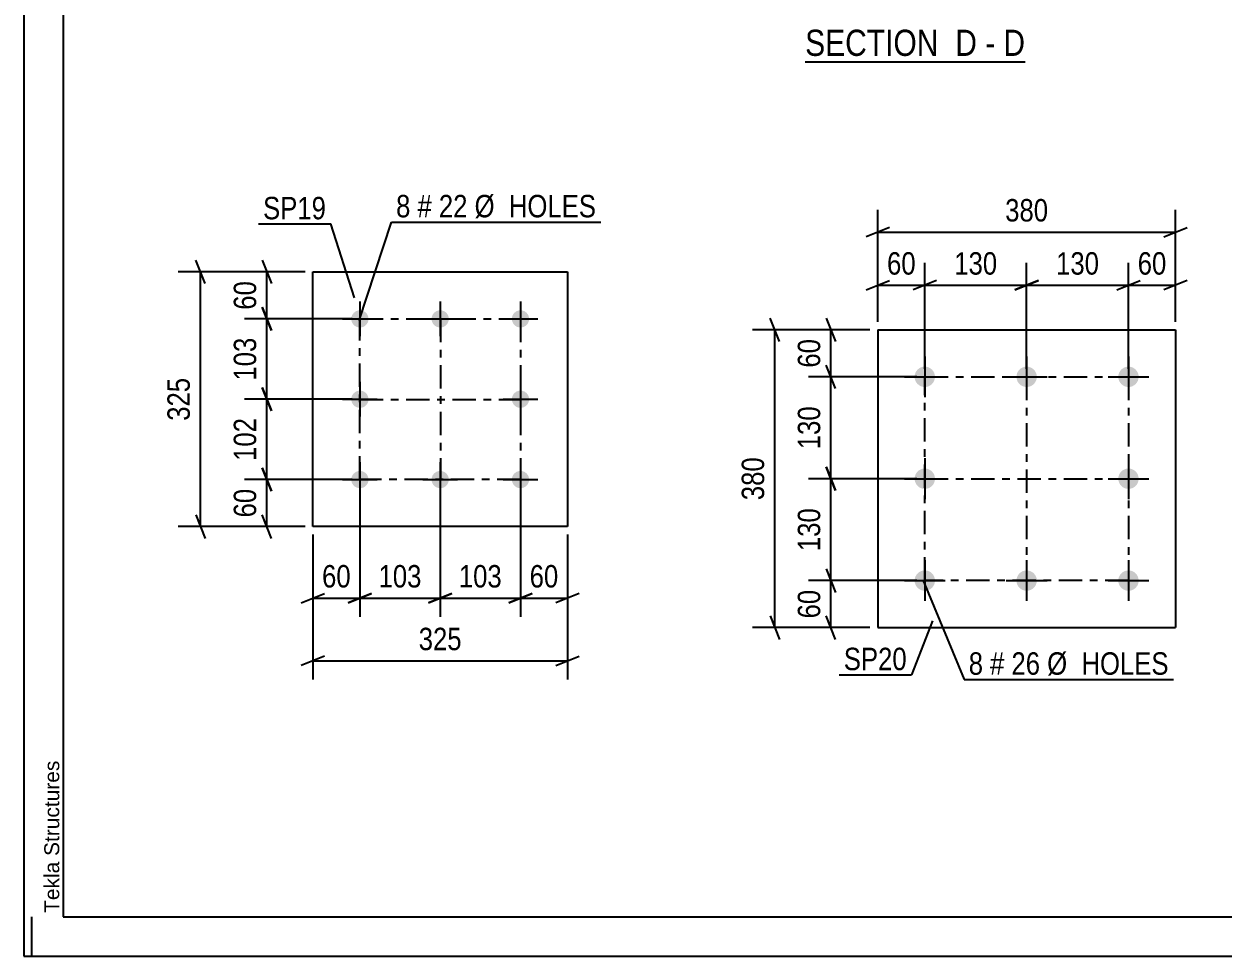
# Model space of a CAD drawing. Header units: millimetres. Extents: x 0 to 841, y 0 to 594.
# Drawn here: x 0 to 153.1, y 0 to 118.9 of the extents above; entities that cross this region are included whole.
import ezdxf

# ---------------------------------------------------------------- set-up
doc = ezdxf.new("R2010")
doc.units = ezdxf.units.MM
doc.linetypes.add('DXK_LINE_DOT3', pattern=[5.9187, 2.979, -0.9799, 0.9799, -0.9799])
doc.styles.add('Arial', font='ARIAL.TTF', dxfattribs={"height": 0.2})
doc.styles.add('Arial Narrow', font='ARIALN.TTF', dxfattribs={"height": 0.2})

# ---------------------------------------------------------------- blocks, each defined once
blk = doc.blocks.new('Unknown-103655156-18 - 1289')
at = {"color": 6, "linetype": 'Continuous'}
blk.add_line((99.72, 114.1), (127.79, 114.1), dxfattribs=at)
at = {"color": 0, "linetype": 'Continuous'}
for points in [[(117.83, 114.85), (117.83, 118.35), (99.72, 118.35), (99.72, 114.85)], [(121.65, 114.85), (121.65, 118.35), (118.88, 118.35), (118.88, 114.85)], [(123.97, 114.85), (123.97, 118.35), (122.7, 118.35), (122.7, 114.85)], [(127.79, 114.85), (127.79, 118.35), (125.02, 118.35), (125.02, 114.85)]]:
    blk.add_wipeout(points, dxfattribs=at)
at = {"color": 7, "linetype": 'Continuous', "style": 'Arial Narrow'}
for s, p in [('SECTION ', (99.72, 114.85)), ('D', (118.88, 114.85)), ('D', (125.02, 114.85)), ('-', (122.7, 114.85))]:
    blk.add_text(s, height=3.34, dxfattribs=at).set_placement(p)
blk = doc.blocks.new('Unknown-103655156-1133')
at = {"color": 5, "linetype": 'Continuous'}
for p, q in [((0, 594), (0, 0)), ((5, 589), (5, 5)), ((1, 0), (1, 5)), ((5, 5), (836, 5)), ((0, 0), (841, 0))]:
    blk.add_line(p, q, dxfattribs=at)
at = {"color": 174, "linetype": 'Continuous', "style": 'Arial'}
blk.add_text('Tekla Structures', height=1.9102, rotation=90, dxfattribs=at).set_placement((4.5, 5.5))
blk = doc.blocks.new('Bolt-103655156-6266 - 6232')
at = {"linetype": 'Continuous'}
for points in [[(114.99, 75.2, -1), (114.99, 72.6, -1)], [(127.99, 75.2, -1), (127.99, 72.6, -1)], [(140.99, 75.2, -1), (140.99, 72.6, -1)], [(114.99, 62.2, -1), (114.99, 59.6, -1)], [(140.99, 62.2, -1), (140.99, 59.6, -1)], [(114.99, 49.2, -1), (114.99, 46.6, -1)], [(127.99, 49.2, -1), (127.99, 46.6, -1)], [(140.99, 49.2, -1), (140.99, 46.6, -1)]]:
    blk.add_hatch(color=1, dxfattribs=at).paths.add_polyline_path(points)
at = {"color": 1, "linetype": 'Continuous'}
for p, q in [((114.99, 76.5), (114.99, 71.3)), ((127.99, 76.5), (127.99, 71.3)), ((140.99, 76.5), (140.99, 71.3)), ((112.39, 73.9), (117.59, 73.9)), ((125.39, 73.9), (130.59, 73.9)), ((138.39, 73.9), (143.59, 73.9)), ((114.99, 63.5), (114.99, 58.3)), ((140.99, 63.5), (140.99, 58.3)), ((112.39, 60.9), (117.59, 60.9)), ((138.39, 60.9), (143.59, 60.9)), ((114.99, 50.5), (114.99, 45.3)), ((127.99, 50.5), (127.99, 45.3)), ((140.99, 50.5), (140.99, 45.3)), ((112.39, 47.9), (117.59, 47.9)), ((125.39, 47.9), (130.59, 47.9)), ((138.39, 47.9), (143.59, 47.9))]:
    blk.add_line(p, q, dxfattribs=at)
blk = doc.blocks.new('Part-103655156-6271 - 6232')
at = {"color": 2, "linetype": 'Continuous'}
for p, q in [((108.99, 79.9), (108.99, 41.9)), ((108.99, 79.9), (146.99, 79.9)), ((146.99, 79.9), (146.99, 41.9)), ((108.99, 41.9), (146.99, 41.9))]:
    blk.add_line(p, q, dxfattribs=at)
blk = doc.blocks.new('Part-103655156-6032 - 6026')
at = {"color": 2, "linetype": 'Continuous'}
for p, q in [((36.88, 54.79), (36.88, 87.29)), ((36.88, 87.29), (69.38, 87.29)), ((69.38, 87.29), (69.38, 54.79)), ((69.38, 54.79), (36.88, 54.79))]:
    blk.add_line(p, q, dxfattribs=at)
blk = doc.blocks.new('Bolt-103655156-6065 - 6026')
at = {"linetype": 'Continuous'}
for points in [[(42.88, 82.39, -1), (42.88, 80.19, -1)], [(53.13, 82.39, -1), (53.13, 80.19, -1)], [(63.38, 82.39, -1), (63.38, 80.19, -1)], [(42.88, 72.14, -1), (42.88, 69.94, -1)], [(63.38, 72.14, -1), (63.38, 69.94, -1)], [(42.88, 61.89, -1), (42.88, 59.69, -1)], [(53.13, 61.89, -1), (53.13, 59.69, -1)], [(63.38, 61.89, -1), (63.38, 59.69, -1)]]:
    blk.add_hatch(color=1, dxfattribs=at).paths.add_polyline_path(points)
at = {"color": 1, "linetype": 'Continuous'}
for p, q in [((42.88, 83.49), (42.88, 79.09)), ((53.13, 83.49), (53.13, 79.09)), ((63.38, 83.49), (63.38, 79.09)), ((40.68, 81.29), (45.08, 81.29)), ((50.93, 81.29), (55.33, 81.29)), ((61.18, 81.29), (65.58, 81.29)), ((42.88, 73.24), (42.88, 68.84)), ((63.38, 73.24), (63.38, 68.84)), ((40.68, 71.04), (45.08, 71.04)), ((61.18, 71.04), (65.58, 71.04)), ((42.88, 62.99), (42.88, 58.59)), ((53.13, 62.99), (53.13, 58.59)), ((63.38, 62.99), (63.38, 58.59)), ((40.68, 60.79), (45.08, 60.79)), ((50.93, 60.79), (55.33, 60.79)), ((61.18, 60.79), (65.58, 60.79))]:
    blk.add_line(p, q, dxfattribs=at)
blk = doc.blocks.new('Rectangle-103655156-6358 - 6232')
at = {"color": 1, "linetype": 'DXK_LINE_DOT3'}
blk.add_lwpolyline([(114.99, 73.9), (140.99, 73.9), (140.99, 47.9), (114.99, 47.9), (114.99, 73.9)], close=True, dxfattribs=at)
blk = doc.blocks.new('Rectangle-103655156-6152 - 6026')
at = {"color": 1, "linetype": 'DXK_LINE_DOT3'}
blk.add_lwpolyline([(42.88, 81.29), (63.38, 81.29), (63.38, 60.79), (42.88, 60.79), (42.88, 81.29)], close=True, dxfattribs=at)
blk = doc.blocks.new('Line-103655156-6351 - 6232')
at = {"color": 1, "linetype": 'DXK_LINE_DOT3'}
blk.add_line((127.99, 73.9), (127.99, 47.9), dxfattribs=at)
blk = doc.blocks.new('Line-103655156-6145 - 6026')
at = {"color": 1, "linetype": 'DXK_LINE_DOT3'}
blk.add_line((53.18, 81.29), (53.18, 60.79), dxfattribs=at)
blk = doc.blocks.new('Line-103655156-6344 - 6232')
at = {"color": 1, "linetype": 'DXK_LINE_DOT3'}
blk.add_line((114.99, 60.9), (140.99, 60.9), dxfattribs=at)
blk = doc.blocks.new('Line-103655156-6138 - 6026')
at = {"color": 1, "linetype": 'DXK_LINE_DOT3'}
blk.add_line((42.88, 70.99), (63.38, 70.99), dxfattribs=at)
blk = doc.blocks.new('StraightDimension-103655156-6273 - 6232')
at = {"color": 7, "linetype": 'Continuous'}
for p, q in [((108.99, 80.9), (108.99, 95.22)), ((146.99, 80.9), (146.99, 95.22)), ((110.49, 92.97), (107.49, 91.77)), ((108.99, 92.37), (146.99, 92.37)), ((145.49, 91.77), (148.49, 92.97))]:
    blk.add_line(p, q, dxfattribs=at)
at = {"color": 0}
blk.add_wipeout([(131.34, 93.12), (131.34, 97.32), (124.65, 97.32), (124.65, 93.12)], dxfattribs=at)
at = {"color": 3, "style": 'Arial Narrow'}
blk.add_text('380', height=2.863, dxfattribs=at).set_placement((125.25, 93.72))
blk = doc.blocks.new('StraightDimension-103655156-6288 - 6232')
at = {"color": 7, "linetype": 'Continuous'}
for p, q in [((108.99, 80.9), (108.99, 88.44)), ((114.99, 74.9), (114.99, 88.44)), ((107.49, 84.99), (110.49, 86.19)), ((116.49, 86.19), (113.49, 84.99)), ((108.99, 85.59), (114.99, 85.59))]:
    blk.add_line(p, q, dxfattribs=at)
at = {"color": 0}
blk.add_wipeout([(114.42, 86.34), (114.42, 90.54), (109.57, 90.54), (109.57, 86.34)], dxfattribs=at)
at = {"color": 3, "style": 'Arial Narrow'}
blk.add_text('60', height=2.863, dxfattribs=at).set_placement((110.17, 86.94))
blk = doc.blocks.new('StraightDimension-103655156-6298 - 6232')
at = {"color": 7, "linetype": 'Continuous'}
for p, q in [((140.99, 74.9), (140.99, 88.44)), ((146.99, 80.9), (146.99, 88.44)), ((139.49, 84.99), (142.49, 86.19)), ((148.49, 86.19), (145.49, 84.99)), ((140.99, 85.59), (146.99, 85.59))]:
    blk.add_line(p, q, dxfattribs=at)
at = {"color": 0}
blk.add_wipeout([(146.42, 86.34), (146.42, 90.54), (141.57, 90.54), (141.57, 86.34)], dxfattribs=at)
at = {"color": 3, "style": 'Arial Narrow'}
blk.add_text('60', height=2.863, dxfattribs=at).set_placement((142.17, 86.94))
blk = doc.blocks.new('StraightDimension-103655156-6309 - 6232')
at = {"color": 7, "linetype": 'Continuous'}
for p, q in [((96.43, 78.4), (95.23, 81.4)), ((107.99, 79.9), (92.98, 79.9)), ((95.83, 41.9), (95.83, 79.9)), ((95.23, 43.4), (96.43, 40.4)), ((107.99, 41.9), (92.98, 41.9))]:
    blk.add_line(p, q, dxfattribs=at)
at = {"color": 0}
blk.add_wipeout([(95.08, 64.24), (90.88, 64.24), (90.88, 57.56), (95.08, 57.56)], dxfattribs=at)
at = {"color": 3, "style": 'Arial Narrow'}
blk.add_text('380', height=2.863, rotation=90.0002, dxfattribs=at).set_placement((94.48, 58.16))
blk = doc.blocks.new('StraightDimension-103655156-6324 - 6232')
at = {"color": 7, "linetype": 'Continuous'}
for p, q in [((102.39, 49.4), (103.59, 46.4)), ((113.99, 47.9), (100.14, 47.9)), ((102.99, 41.9), (102.99, 47.9)), ((103.59, 40.4), (102.39, 43.4)), ((107.99, 41.9), (100.14, 41.9))]:
    blk.add_line(p, q, dxfattribs=at)
at = {"color": 0}
blk.add_wipeout([(102.24, 47.33), (98.04, 47.33), (98.04, 42.47), (102.24, 42.47)], dxfattribs=at)
at = {"color": 3, "style": 'Arial Narrow'}
blk.add_text('60', height=2.863, rotation=90.0002, dxfattribs=at).set_placement((101.64, 43.07))
blk = doc.blocks.new('StraightDimension-103655156-6334 - 6232')
at = {"color": 7, "linetype": 'Continuous'}
for p, q in [((102.39, 81.4), (103.59, 78.4)), ((107.99, 79.9), (100.14, 79.9)), ((102.99, 73.9), (102.99, 79.9)), ((103.59, 72.4), (102.39, 75.4)), ((113.99, 73.9), (100.14, 73.9))]:
    blk.add_line(p, q, dxfattribs=at)
at = {"color": 0}
blk.add_wipeout([(102.24, 79.33), (98.04, 79.33), (98.04, 74.47), (102.24, 74.47)], dxfattribs=at)
at = {"color": 3, "style": 'Arial Narrow'}
blk.add_text('60', height=2.863, rotation=90.0002, dxfattribs=at).set_placement((101.64, 75.07))
blk = doc.blocks.new('StraightDimension-103655156-11303 - 6232')
at = {"color": 7, "linetype": 'Continuous'}
for p, q in [((114.99, 74.9), (114.99, 88.44)), ((127.99, 74.9), (127.99, 88.44)), ((116.49, 86.19), (113.49, 84.99)), ((126.49, 84.99), (129.49, 86.19)), ((114.99, 85.59), (127.99, 85.59))]:
    blk.add_line(p, q, dxfattribs=at)
at = {"color": 0}
blk.add_wipeout([(124.84, 86.34), (124.84, 90.54), (118.15, 90.54), (118.15, 86.34)], dxfattribs=at)
at = {"color": 3, "style": 'Arial Narrow'}
blk.add_text('130', height=2.863, dxfattribs=at).set_placement((118.75, 86.94))
blk = doc.blocks.new('StraightDimension-103655156-11305 - 6232')
at = {"color": 7, "linetype": 'Continuous'}
for p, q in [((127.99, 74.9), (127.99, 88.44)), ((140.99, 74.9), (140.99, 88.44)), ((129.49, 86.19), (126.49, 84.99)), ((139.49, 84.99), (142.49, 86.19)), ((127.99, 85.59), (140.99, 85.59))]:
    blk.add_line(p, q, dxfattribs=at)
at = {"color": 0}
blk.add_wipeout([(137.84, 86.34), (137.84, 90.54), (131.15, 90.54), (131.15, 86.34)], dxfattribs=at)
at = {"color": 3, "style": 'Arial Narrow'}
blk.add_text('130', height=2.863, dxfattribs=at).set_placement((131.75, 86.94))
blk = doc.blocks.new('StraightDimension-103655156-11325 - 6232')
at = {"color": 7, "linetype": 'Continuous'}
for p, q in [((103.59, 59.4), (102.39, 62.4)), ((113.99, 60.9), (100.14, 60.9)), ((102.99, 47.9), (102.99, 60.9)), ((102.39, 49.4), (103.59, 46.4)), ((113.99, 47.9), (100.14, 47.9))]:
    blk.add_line(p, q, dxfattribs=at)
at = {"color": 0}
blk.add_wipeout([(102.24, 57.74), (98.04, 57.74), (98.04, 51.06), (102.24, 51.06)], dxfattribs=at)
at = {"color": 3, "style": 'Arial Narrow'}
blk.add_text('130', height=2.863, rotation=90.0002, dxfattribs=at).set_placement((101.64, 51.66))
blk = doc.blocks.new('StraightDimension-103655156-11327 - 6232')
at = {"color": 7, "linetype": 'Continuous'}
for p, q in [((103.59, 72.4), (102.39, 75.4)), ((113.99, 73.9), (100.14, 73.9)), ((102.99, 60.9), (102.99, 73.9)), ((102.39, 62.4), (103.59, 59.4)), ((113.99, 60.9), (100.14, 60.9))]:
    blk.add_line(p, q, dxfattribs=at)
at = {"color": 0}
blk.add_wipeout([(102.24, 70.74), (98.04, 70.74), (98.04, 64.06), (102.24, 64.06)], dxfattribs=at)
at = {"color": 3, "style": 'Arial Narrow'}
blk.add_text('130', height=2.863, rotation=90.0002, dxfattribs=at).set_placement((101.64, 64.66))
blk = doc.blocks.new('StraightDimension-103655156-6092 - 6026')
at = {"color": 7, "linetype": 'Continuous'}
for p, q in [((36.88, 53.79), (36.88, 35.27)), ((69.38, 53.79), (69.38, 35.27)), ((38.38, 38.27), (35.38, 37.07)), ((67.88, 37.07), (70.88, 38.27)), ((36.88, 37.67), (69.38, 37.67))]:
    blk.add_line(p, q, dxfattribs=at)
at = {"color": 0}
blk.add_wipeout([(56.47, 38.42), (56.47, 42.62), (49.79, 42.62), (49.79, 38.42)], dxfattribs=at)
at = {"color": 3, "style": 'Arial Narrow'}
blk.add_text('325', height=2.863, dxfattribs=at).set_placement((50.39, 39.02))
blk = doc.blocks.new('StraightDimension-103655156-6067 - 6026')
at = {"color": 7, "linetype": 'Continuous'}
for p, q in [((30.39, 88.79), (31.59, 85.79)), ((35.88, 87.29), (28.14, 87.29)), ((30.99, 81.29), (30.99, 87.29)), ((31.59, 79.79), (30.39, 82.79)), ((41.88, 81.29), (28.14, 81.29))]:
    blk.add_line(p, q, dxfattribs=at)
at = {"color": 0}
blk.add_wipeout([(30.24, 86.71), (26.04, 86.71), (26.04, 81.86), (30.24, 81.86)], dxfattribs=at)
at = {"color": 3, "style": 'Arial Narrow'}
blk.add_text('60', height=2.863, rotation=90.0002, dxfattribs=at).set_placement((29.64, 82.46))
blk = doc.blocks.new('StraightDimension-103655156-6077 - 6026')
at = {"color": 7, "linetype": 'Continuous'}
for p, q in [((30.39, 62.29), (31.59, 59.29)), ((41.88, 60.79), (28.14, 60.79)), ((30.99, 54.79), (30.99, 60.79)), ((31.59, 53.29), (30.39, 56.29)), ((35.88, 54.79), (28.14, 54.79))]:
    blk.add_line(p, q, dxfattribs=at)
at = {"color": 0}
blk.add_wipeout([(30.24, 60.21), (26.04, 60.21), (26.04, 55.36), (30.24, 55.36)], dxfattribs=at)
at = {"color": 3, "style": 'Arial Narrow'}
blk.add_text('60', height=2.863, rotation=90.0002, dxfattribs=at).set_placement((29.64, 55.96))
blk = doc.blocks.new('StraightDimension-103655156-6107 - 6026')
at = {"color": 7, "linetype": 'Continuous'}
for p, q in [((63.38, 59.79), (63.38, 43.27)), ((69.38, 53.79), (69.38, 43.27)), ((61.88, 45.07), (64.88, 46.27)), ((70.88, 46.27), (67.88, 45.07)), ((63.38, 45.67), (69.38, 45.67))]:
    blk.add_line(p, q, dxfattribs=at)
at = {"color": 0}
blk.add_wipeout([(68.81, 46.42), (68.81, 50.62), (63.95, 50.62), (63.95, 46.42)], dxfattribs=at)
at = {"color": 3, "style": 'Arial Narrow'}
blk.add_text('60', height=2.863, dxfattribs=at).set_placement((64.55, 47.02))
blk = doc.blocks.new('StraightDimension-103655156-6117 - 6026')
at = {"color": 7, "linetype": 'Continuous'}
for p, q in [((42.88, 59.79), (42.88, 43.27)), ((36.88, 53.79), (36.88, 43.27)), ((35.38, 45.07), (38.38, 46.27)), ((44.38, 46.27), (41.38, 45.07)), ((36.88, 45.67), (42.88, 45.67))]:
    blk.add_line(p, q, dxfattribs=at)
at = {"color": 0}
blk.add_wipeout([(42.31, 46.42), (42.31, 50.62), (37.45, 50.62), (37.45, 46.42)], dxfattribs=at)
at = {"color": 3, "style": 'Arial Narrow'}
blk.add_text('60', height=2.863, dxfattribs=at).set_placement((38.05, 47.02))
blk = doc.blocks.new('StraightDimension-103655156-6128 - 6026')
at = {"color": 7, "linetype": 'Continuous'}
for p, q in [((23.12, 85.79), (21.92, 88.79)), ((35.88, 87.29), (19.67, 87.29)), ((22.52, 54.79), (22.52, 87.29)), ((21.92, 56.29), (23.12, 53.29)), ((35.88, 54.79), (19.67, 54.79))]:
    blk.add_line(p, q, dxfattribs=at)
at = {"color": 0}
blk.add_wipeout([(21.77, 74.38), (17.57, 74.38), (17.57, 67.69), (21.77, 67.69)], dxfattribs=at)
at = {"color": 3, "style": 'Arial Narrow'}
blk.add_text('325', height=2.863, rotation=90.0002, dxfattribs=at).set_placement((21.17, 68.29))
blk = doc.blocks.new('StraightDimension-103655156-10953 - 6026')
at = {"color": 7, "linetype": 'Continuous'}
for p, q in [((30.39, 72.54), (31.59, 69.54)), ((41.88, 71.04), (28.14, 71.04)), ((30.99, 60.79), (30.99, 71.04)), ((31.59, 59.29), (30.39, 62.29)), ((41.88, 60.79), (28.14, 60.79))]:
    blk.add_line(p, q, dxfattribs=at)
at = {"color": 0}
blk.add_wipeout([(30.24, 69.25), (26.04, 69.25), (26.04, 62.57), (30.24, 62.57)], dxfattribs=at)
at = {"color": 3, "style": 'Arial Narrow'}
blk.add_text('102', height=2.863, rotation=90.0002, dxfattribs=at).set_placement((29.64, 63.17))
blk = doc.blocks.new('StraightDimension-103655156-10955 - 6026')
at = {"color": 7, "linetype": 'Continuous'}
for p, q in [((30.39, 82.79), (31.59, 79.79)), ((41.88, 81.29), (28.14, 81.29)), ((30.99, 71.04), (30.99, 81.29)), ((31.59, 69.54), (30.39, 72.54)), ((41.88, 71.04), (28.14, 71.04))]:
    blk.add_line(p, q, dxfattribs=at)
at = {"color": 0}
blk.add_wipeout([(30.24, 79.5), (26.04, 79.5), (26.04, 72.82), (30.24, 72.82)], dxfattribs=at)
at = {"color": 3, "style": 'Arial Narrow'}
blk.add_text('103', height=2.863, rotation=90.0002, dxfattribs=at).set_placement((29.64, 73.42))
blk = doc.blocks.new('StraightDimension-103655156-10975 - 6026')
at = {"color": 7, "linetype": 'Continuous'}
for p, q in [((42.88, 59.79), (42.88, 43.27)), ((53.13, 59.79), (53.13, 43.27)), ((41.38, 45.07), (44.38, 46.27)), ((54.63, 46.27), (51.63, 45.07)), ((42.88, 45.67), (53.13, 45.67))]:
    blk.add_line(p, q, dxfattribs=at)
at = {"color": 0}
blk.add_wipeout([(51.34, 46.42), (51.34, 50.62), (44.66, 50.62), (44.66, 46.42)], dxfattribs=at)
at = {"color": 3, "style": 'Arial Narrow'}
blk.add_text('103', height=2.863, dxfattribs=at).set_placement((45.26, 47.02))
blk = doc.blocks.new('StraightDimension-103655156-10977 - 6026')
at = {"color": 7, "linetype": 'Continuous'}
for p, q in [((53.13, 59.79), (53.13, 43.27)), ((63.38, 59.79), (63.38, 43.27)), ((51.63, 45.07), (54.63, 46.27)), ((64.88, 46.27), (61.88, 45.07)), ((53.13, 45.67), (63.38, 45.67))]:
    blk.add_line(p, q, dxfattribs=at)
at = {"color": 0}
blk.add_wipeout([(61.59, 46.42), (61.59, 50.62), (54.91, 50.62), (54.91, 46.42)], dxfattribs=at)
at = {"color": 3, "style": 'Arial Narrow'}
blk.add_text('103', height=2.863, dxfattribs=at).set_placement((55.51, 47.02))
blk = doc.blocks.new('Mark-103655156-6262 - 6232')
at = {"color": 0}
for points in [[(122.42, 35.89), (122.42, 38.89), (120.6, 38.89), (120.6, 35.89)], [(125.15, 35.89), (125.15, 38.89), (123.32, 38.89), (123.32, 35.89)], [(129.71, 35.89), (129.71, 38.89), (126.05, 38.89), (126.05, 35.89)], [(146.14, 35.89), (146.14, 38.89), (130.61, 38.89), (130.61, 35.89)]]:
    blk.add_wipeout(points, dxfattribs=at)
for points in [[(122.42, 35.89), (122.42, 38.89), (120.6, 38.89), (120.6, 35.89)], [(125.15, 35.89), (125.15, 38.89), (123.32, 38.89), (123.32, 35.89)], [(129.71, 35.89), (129.71, 38.89), (126.05, 38.89), (126.05, 35.89)], [(146.14, 35.89), (146.14, 38.89), (130.61, 38.89), (130.61, 35.89)]]:
    blk.add_wipeout(points, dxfattribs=at)
at = {"color": 7, "linetype": 'Continuous'}
for p, q in [((114.76, 48), (120, 35.29)), ((120, 35.29), (146.74, 35.29))]:
    blk.add_line(p, q, dxfattribs=at)
at = {"color": 3, "style": 'Arial Narrow'}
for s, height, p in [('8', 2.86, (120.6, 35.89)), ('#', 2.86, (123.32, 35.89)), ('26', 2.863, (126.05, 35.89)), ('Ø  HOLES', 2.863, (130.61, 35.89))]:
    blk.add_text(s, height=height, dxfattribs=at).set_placement(p)
blk = doc.blocks.new('Mark-103655156-6267 - 6232')
at = {"color": 0}
blk.add_wipeout([(112.69, 36.47), (112.69, 39.47), (104.65, 39.47), (104.65, 36.47)], dxfattribs=at)
blk.add_wipeout([(112.69, 36.47), (112.69, 39.47), (104.65, 39.47), (104.65, 36.47)], dxfattribs=at)
at = {"color": 30, "linetype": 'Continuous'}
for p in [(115.98, 42.76), (104.05, 35.87)]:
    blk.add_line(p, (113.29, 35.87), dxfattribs=at)
at = {"color": 3, "style": 'Arial Narrow'}
blk.add_text('SP20', height=2.863, dxfattribs=at).set_placement((104.65, 36.47))
blk = doc.blocks.new('Mark-103655156-6061 - 6026')
at = {"color": 0}
for points in [[(49.33, 94.25), (49.33, 97.25), (47.5, 97.25), (47.5, 94.25)], [(52.06, 94.25), (52.06, 97.25), (50.23, 97.25), (50.23, 94.25)], [(56.62, 94.25), (56.62, 97.25), (52.96, 97.25), (52.96, 94.25)], [(73.04, 94.25), (73.04, 97.25), (57.52, 97.25), (57.52, 94.25)]]:
    blk.add_wipeout(points, dxfattribs=at)
for points in [[(49.33, 94.25), (49.33, 97.25), (47.5, 97.25), (47.5, 94.25)], [(52.06, 94.25), (52.06, 97.25), (50.23, 97.25), (50.23, 94.25)], [(56.62, 94.25), (56.62, 97.25), (52.96, 97.25), (52.96, 94.25)], [(73.04, 94.25), (73.04, 97.25), (57.52, 97.25), (57.52, 94.25)]]:
    blk.add_wipeout(points, dxfattribs=at)
at = {"color": 7, "linetype": 'Continuous'}
for p, q in [((42.78, 81.09), (46.9, 93.65)), ((46.9, 93.65), (73.64, 93.65))]:
    blk.add_line(p, q, dxfattribs=at)
at = {"color": 3, "style": 'Arial Narrow'}
for s, height, p in [('8', 2.86, (47.5, 94.25)), ('#', 2.86, (50.23, 94.25)), ('22', 2.863, (52.96, 94.25)), ('Ø  HOLES', 2.863, (57.52, 94.25))]:
    blk.add_text(s, height=height, dxfattribs=at).set_placement(p)
blk = doc.blocks.new('Mark-103655156-6028 - 6026')
at = {"color": 0}
blk.add_wipeout([(38.56, 94), (38.56, 97), (30.52, 97), (30.52, 94)], dxfattribs=at)
blk.add_wipeout([(38.56, 94), (38.56, 97), (30.52, 97), (30.52, 94)], dxfattribs=at)
at = {"color": 30, "linetype": 'Continuous'}
for p in [(29.92, 93.4), (42.18, 83.97)]:
    blk.add_line(p, (39.16, 93.4), dxfattribs=at)
at = {"color": 3, "style": 'Arial Narrow'}
blk.add_text('SP19', height=2.863, dxfattribs=at).set_placement((30.52, 94))

msp = doc.modelspace()

# ---------------------------------------------------------------- block references
for name in ['Unknown-103655156-18 - 1289', 'Part-103655156-6032 - 6026', 'Bolt-103655156-6065 - 6026', 'Rectangle-103655156-6152 - 6026', 'Line-103655156-6145 - 6026', 'Part-103655156-6271 - 6232', 'Bolt-103655156-6266 - 6232', 'Rectangle-103655156-6358 - 6232', 'Line-103655156-6351 - 6232', 'Line-103655156-6138 - 6026', 'Line-103655156-6344 - 6232']:
    msp.add_blockref(name, (0, 0))

# ---------------------------------------------------------------- next in the draw order: block references
msp.add_blockref('Unknown-103655156-1133', (0, 0))

# ---------------------------------------------------------------- next in the draw order: block references
for name in ['Mark-103655156-6061 - 6026', 'StraightDimension-103655156-6273 - 6232', 'StraightDimension-103655156-6067 - 6026', 'StraightDimension-103655156-6092 - 6026', 'Mark-103655156-6262 - 6232']:
    msp.add_blockref(name, (0, 0))

# ---------------------------------------------------------------- next in the draw order: block references
for name in ['StraightDimension-103655156-6288 - 6232', 'StraightDimension-103655156-6298 - 6232', 'StraightDimension-103655156-6077 - 6026', 'StraightDimension-103655156-6107 - 6026']:
    msp.add_blockref(name, (0, 0))

# ---------------------------------------------------------------- next in the draw order: block references
for name in ['StraightDimension-103655156-6309 - 6232', 'StraightDimension-103655156-6117 - 6026']:
    msp.add_blockref(name, (0, 0))

# ---------------------------------------------------------------- next in the draw order: block references
for name in ['StraightDimension-103655156-6128 - 6026', 'StraightDimension-103655156-6334 - 6232', 'StraightDimension-103655156-6324 - 6232']:
    msp.add_blockref(name, (0, 0))

# ---------------------------------------------------------------- next in the draw order: block references
for name in ['Mark-103655156-6028 - 6026', 'StraightDimension-103655156-11303 - 6232', 'StraightDimension-103655156-10953 - 6026', 'StraightDimension-103655156-11325 - 6232', 'Mark-103655156-6267 - 6232']:
    msp.add_blockref(name, (0, 0))

# ---------------------------------------------------------------- next in the draw order: block references
for name in ['StraightDimension-103655156-11305 - 6232', 'StraightDimension-103655156-10955 - 6026', 'StraightDimension-103655156-11327 - 6232', 'StraightDimension-103655156-10975 - 6026']:
    msp.add_blockref(name, (0, 0))

# ---------------------------------------------------------------- next in the draw order: block references
msp.add_blockref('StraightDimension-103655156-10977 - 6026', (0, 0))

doc.saveas('drawing.dxf')
